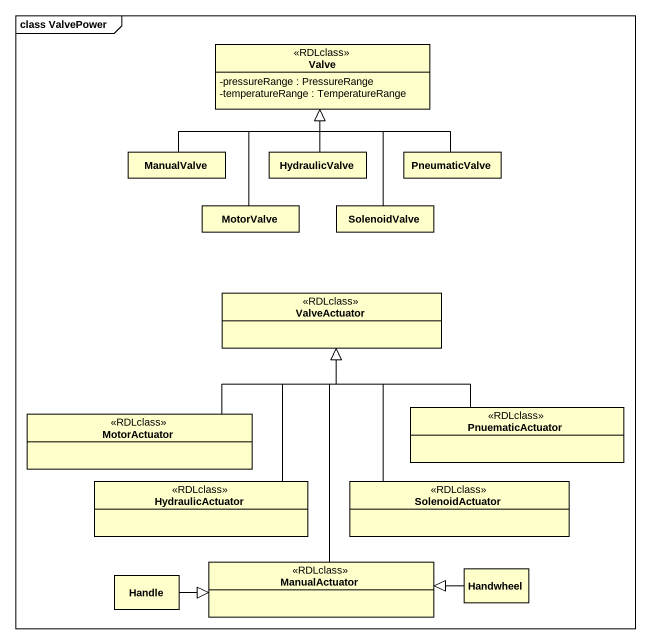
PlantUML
@startuml
mainframe class ValvePower
hide circle
hide empty members
skinparam classAttributeIconSize 0
class Valve <<RDLclass>> {
  -pressureRange : PressureRange
  -temperatureRange : TemperatureRange
}
class ManualValve
class HydraulicValve
class PneumaticValve
class MotorValve
class SolenoidValve
class ValveActuator <<RDLclass>>
class MotorActuator <<RDLclass>>
class PnuematicActuator <<RDLclass>>
class HydraulicActuator <<RDLclass>>
class SolenoidActuator <<RDLclass>>
class Handle
class ManualActuator <<RDLclass>>
class Handwheel
ManualValve -up-|> Valve
HydraulicValve -up-|> Valve
PneumaticValve -up-|> Valve
MotorValve -up-|> Valve
SolenoidValve -up-|> Valve
MotorActuator -up-|> ValveActuator
PnuematicActuator -up-|> ValveActuator
HydraulicActuator -up-|> ValveActuator
SolenoidActuator -up-|> ValveActuator
Handle -right-|> ManualActuator
ManualActuator -up-|> ValveActuator
Handwheel -left-|> ManualActuator
@enduml
